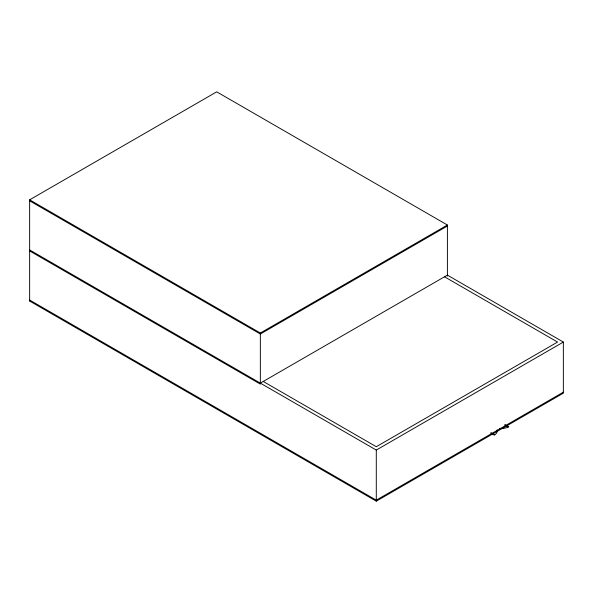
<?xml version="1.0" encoding="UTF-8"?>
<svg xmlns="http://www.w3.org/2000/svg" width="593" height="593" viewBox="0 0 593 593"><rect width="100%" height="100%" fill="white"/><g stroke="black" fill="none" stroke-linecap="round" stroke-linejoin="round"><path stroke-width="0.89" d="M447.404 276.123L447.404 225.021L216.712 91.833L29.65 199.826L29.65 250.935L260.342 384.123L260.342 383.122L447.404 275.122L563.35 342.065L563.35 393.174L376.288 501.167L29.65 301.036L29.65 300.036L376.288 500.166L563.35 392.166M260.342 383.122L260.342 333.021L447.404 225.021M29.65 200.834L260.342 334.022L447.404 226.022M29.65 249.935L376.288 450.065L563.35 342.065M444.505 276.79L557.568 342.065L376.288 446.722L263.233 381.455M505.132 424.662L508.75 426.752A10.229 5.908 0 0 1 499.617 428.376M504.65 424.944L508.268 427.034M491.152 432.734L494.77 434.825M490.67 433.016L494.288 435.106A10.229 5.908 0 0 0 497.104 429.829M29.65 199.826L260.342 333.021L260.342 334.022M376.288 450.065L376.288 501.167M29.65 250.935L29.65 301.036"/></g></svg>
